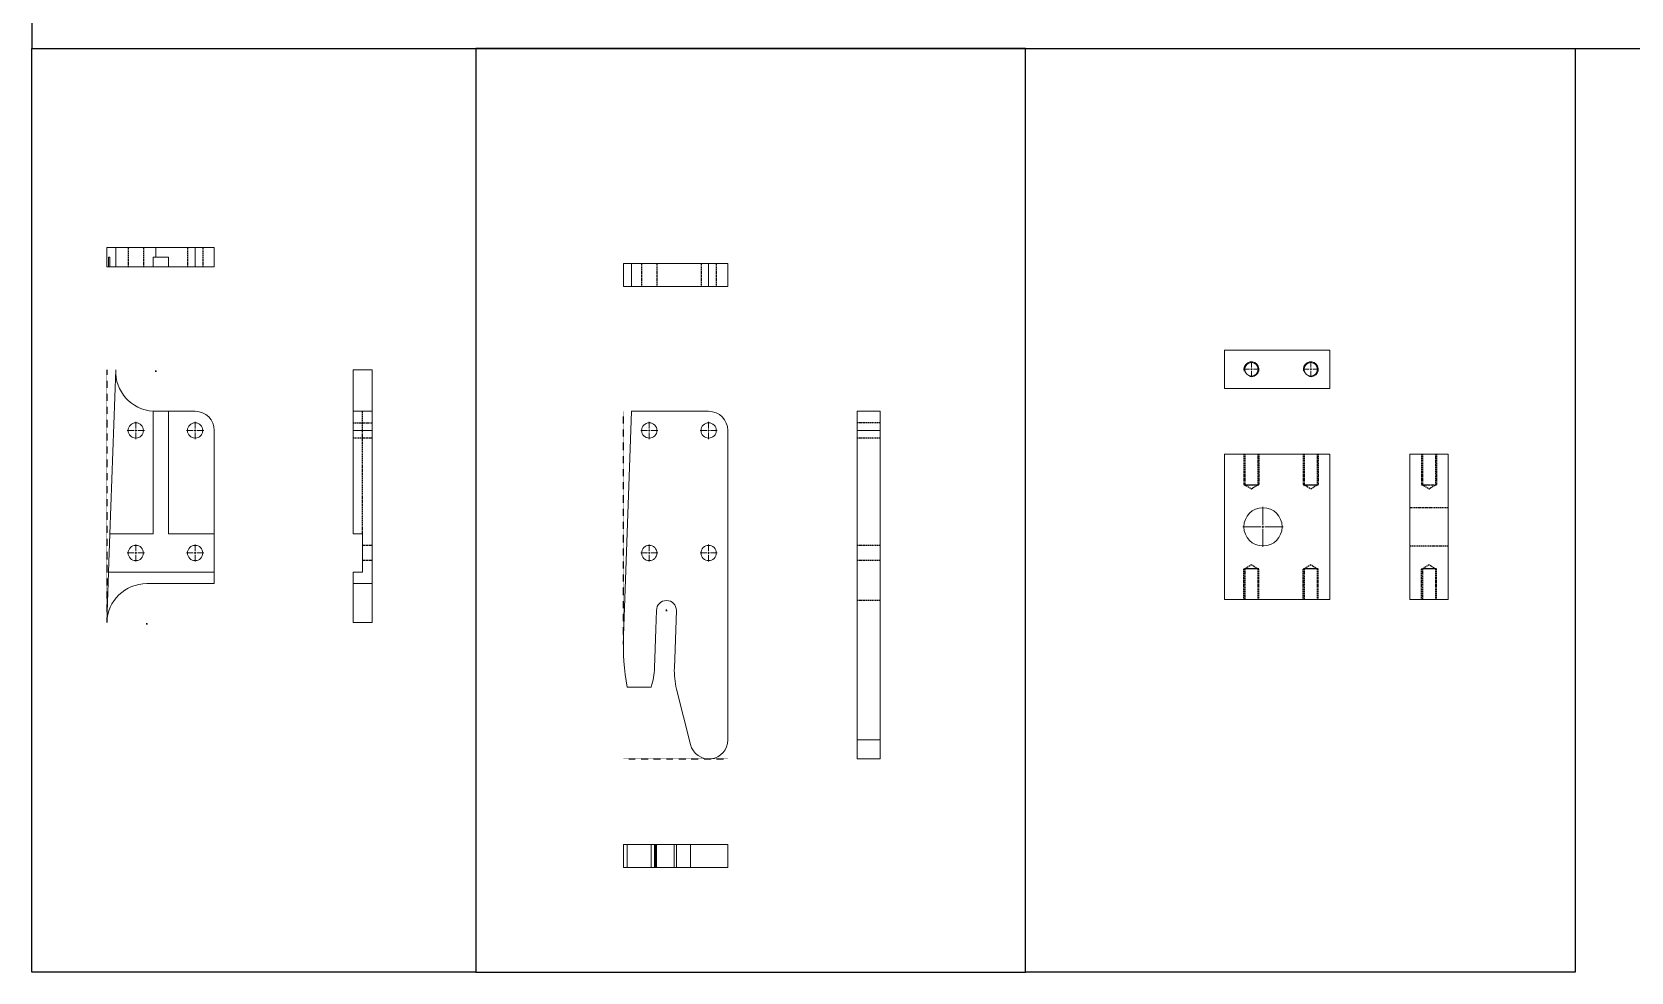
# Model space of a CAD drawing. Header units: millimetres. Extents: x -133 to 8217, y -787 to 7844.
# Drawn here: x -133 to 4042, y -787 to 1668 of the extents above; entities that cross this region are included whole.
import ezdxf

# ---------------------------------------------------------------- set-up
doc = ezdxf.new("R2010")
doc.units = ezdxf.units.MM
doc.header["$MEASUREMENT"] = 0
for name, pattern in [('CENTER2', [28.575, 19.05, -3.175, 3.175, -3.175]), ('DOT', [0.25, 0, -0.25]), ('HIDDEN2', [4.7625, 3.175, -1.5875])]:
    doc.linetypes.add(name, pattern=pattern)
for name, color, linetype in [('00_pen 0.35', 11, 'Continuous'), ('00_PEN_Breakline', 2, 'HIDDEN2'), ('00_PEN_Centerline', 56, 'CENTER2'), ('00_PEN_Dimensions&Text', 1, 'Continuous'), ('00_PEN_Dot', 40, 'DOT')]:
    doc.layers.add(name, color=color, linetype=linetype)

# ---------------------------------------------------------------- blocks, each defined once
blk = doc.blocks.new('SW_CENTERMARKSYMBOL_0')
at = {"color": 0, "linetype": 'Continuous', "lineweight": 0}
for p, q in [((-2.5, 0), (-11.25, 0)), ((0, 0), (-1.25, 0)), ((0, 2.5), (0, 11.25)), ((0, 0), (0, 1.25)), ((0, 0), (0, -1.25)), ((0, 0), (1.25, 0)), ((2.5, 0), (11.25, 0)), ((0, -2.5), (0, -11.25))]:
    blk.add_line(p, q, dxfattribs=at)
blk = doc.blocks.new('SW_CENTERMARKSYMBOL_1')
at = {"color": 0, "linetype": 'Continuous', "lineweight": 0}
for p, q in [((-2.5, 0), (-11.25, 0)), ((0, 0), (-1.25, 0)), ((0, 2.5), (0, 11.25)), ((0, 0), (0, 1.25)), ((0, 0), (0, -1.25)), ((0, 0), (1.25, 0)), ((2.5, 0), (11.25, 0)), ((0, -2.5), (0, -11.25))]:
    blk.add_line(p, q, dxfattribs=at)
blk = doc.blocks.new('SW_CENTERMARKSYMBOL_2')
at = {"color": 0, "linetype": 'Continuous', "lineweight": 0}
for p, q in [((-2.5, 0), (-11.25, 0)), ((0, 0), (-1.25, 0)), ((0, 2.5), (0, 11.25)), ((0, 0), (0, 1.25)), ((0, 0), (0, -1.25)), ((0, 0), (1.25, 0)), ((2.5, 0), (11.25, 0)), ((0, -2.5), (0, -11.25))]:
    blk.add_line(p, q, dxfattribs=at)
blk = doc.blocks.new('SW_CENTERMARKSYMBOL_3')
at = {"color": 0, "linetype": 'Continuous', "lineweight": 0}
for p, q in [((-2.5, 0), (-11.25, 0)), ((0, 0), (-1.25, 0)), ((0, 2.5), (0, 11.25)), ((0, 0), (0, 1.25)), ((0, 0), (0, -1.25)), ((0, 0), (1.25, 0)), ((2.5, 0), (11.25, 0)), ((0, -2.5), (0, -11.25))]:
    blk.add_line(p, q, dxfattribs=at)
blk = doc.blocks.new('SW_CENTERMARKSYMBOL_4')
at = {"color": 0, "linetype": 'Continuous', "lineweight": 0}
for p, q in [((-1, 0), (-4.5, 0)), ((0, 0), (-0.5, 0)), ((0, 1), (0, 4.5)), ((0, 0), (0, 0.5)), ((0, 0), (0, -0.5)), ((0, 0), (0.5, 0)), ((1, 0), (4.5, 0)), ((0, -1), (0, -4.5))]:
    blk.add_line(p, q, dxfattribs=at)
blk = doc.blocks.new('SW_CENTERMARKSYMBOL_5')
at = {"color": 0, "linetype": 'Continuous', "lineweight": 0}
for p, q in [((-1, 0), (-4.5, 0)), ((0, 0), (-0.5, 0)), ((0, 1), (0, 4.5)), ((0, 0), (0, 0.5)), ((0, 0), (0, -0.5)), ((0, 0), (0.5, 0)), ((1, 0), (4.5, 0)), ((0, -1), (0, -4.5))]:
    blk.add_line(p, q, dxfattribs=at)
blk = doc.blocks.new('SW_CENTERMARKSYMBOL_6')
at = {"color": 0, "linetype": 'Continuous', "lineweight": 0}
for p, q in [((-1, 0), (-4.5, 0)), ((0, 0), (-0.5, 0)), ((0, 1), (0, 4.5)), ((0, 0), (0, 0.5)), ((0, 0), (0, -0.5)), ((0, 0), (0.5, 0)), ((1, 0), (4.5, 0)), ((0, -1), (0, -4.5))]:
    blk.add_line(p, q, dxfattribs=at)
blk = doc.blocks.new('SW_CENTERMARKSYMBOL_7')
at = {"color": 0, "linetype": 'Continuous', "lineweight": 0}
for p, q in [((-1, 0), (-4.5, 0)), ((0, 0), (-0.5, 0)), ((0, 1), (0, 4.5)), ((0, 0), (0, 0.5)), ((0, 0), (0, -0.5)), ((0, 0), (0.5, 0)), ((1, 0), (4.5, 0)), ((0, -1), (0, -4.5))]:
    blk.add_line(p, q, dxfattribs=at)
blk = doc.blocks.new('SW_CENTERMARKSYMBOL_8')
at = {"color": 0, "linetype": 'Continuous', "lineweight": 0}
for p, q in [((-2.5, 0), (-10, 0)), ((0, 0), (-1.25, 0)), ((0, 2.5), (0, 10)), ((0, 0), (0, 1.25)), ((0, 0), (0, -1.25)), ((0, 0), (1.25, 0)), ((2.5, 0), (10, 0)), ((0, -2.5), (0, -10))]:
    blk.add_line(p, q, dxfattribs=at)
blk = doc.blocks.new('SW_CENTERMARKSYMBOL_9')
at = {"color": 0, "linetype": 'Continuous', "lineweight": 0}
for p, q in [((-2.5, 0), (-10, 0)), ((0, 0), (-1.25, 0)), ((0, 2.5), (0, 10)), ((0, 0), (0, 1.25)), ((0, 0), (0, -1.25)), ((0, 0), (1.25, 0)), ((2.5, 0), (10, 0)), ((0, -2.5), (0, -10))]:
    blk.add_line(p, q, dxfattribs=at)
blk = doc.blocks.new('SW_CENTERMARKSYMBOL_10')
at = {"color": 0, "linetype": 'Continuous', "lineweight": 0}
for p, q in [((0, 2.5), (0, 26.25)), ((-2.5, 0), (-26.25, 0)), ((0, 0), (-1.25, 0)), ((0, 0), (0, 1.25)), ((0, 0), (0, -1.25)), ((0, 0), (1.25, 0)), ((2.5, 0), (26.25, 0)), ((0, -2.5), (0, -26.25))]:
    blk.add_line(p, q, dxfattribs=at)

msp = doc.modelspace()

# ---------------------------------------------------------------- linework, layer by layer
at = {"layer": '00_pen 0.35', "linetype": 'Continuous', "lineweight": 15}
for p, q in [((62, 1054.6), (62, 1104.6)), ((85.5, 1104.6), (62, 1104.6)), ((85.5, 1054.6), (85.5, 1104.6)), ((190.4, 1104.6), (85.5, 1104.6)), ((190.4, 1079.6), (190.4, 1104.6)), ((293, 1104.6), (190.4, 1104.6)), ((293, 1054.6), (293, 1104.6)), ((343, 1104.6), (293, 1104.6)), ((343, 1054.6), (343, 1104.6)), ((66.6, 1054.6), (62, 1054.6)), ((70.2, 1079.6), (66.6, 1079.6)), ((66.6, 1079.6), (66.6, 1054.6)), ((66.6, 1054.6), (70.2, 1054.6)), ((70.2, 1079.6), (70.2, 1054.6)), ((85.5, 1054.6), (70.2, 1054.6)), ((183, 1054.6), (85.5, 1054.6)), ((190.4, 1079.6), (183, 1079.6)), ((183, 1079.6), (183, 1054.6)), ((183, 1054.6), (223, 1054.6)), ((223, 1079.6), (190.4, 1079.6)), ((223, 1079.6), (223, 1054.6)), ((293, 1054.6), (223, 1054.6)), ((343, 1054.6), (293, 1054.6)), ((1411, 1062.9), (1411, 1002.9)), ((1411, 1062.9), (1411.4, 1062.9)), ((1432.3, 1062.9), (1411.4, 1062.9)), ((1411.4, 1062.9), (1411.4, 1002.9)), ((1432.3, 1002.9), (1432.3, 1062.9)), ((1633.8, 1062.9), (1432.3, 1062.9)), ((1633.8, 1002.9), (1633.8, 1062.9)), ((1683.8, 1062.9), (1633.8, 1062.9)), ((1683.8, 1002.9), (1683.8, 1062.9)), ((1411, 1002.9), (1411.4, 1002.9)), ((1432.3, 1002.9), (1411.4, 1002.9)), ((1633.8, 1002.9), (1432.3, 1002.9)), ((1683.8, 1002.9), (1633.8, 1002.9)), ((2981, 836.6), (2981, 736.6)), ((3256, 836.6), (2981, 836.6)), ((3256, 736.6), (3256, 836.6)), ((85.5, 785.6), (70.2, 356.9)), ((705.2, 785.6), (755.2, 785.6)), ((705.2, 677.1), (705.2, 785.6)), ((755.2, 676.9), (755.2, 785.6)), ((2981, 736.6), (3256, 736.6)), ((183, 677.1), (183, 356.9)), ((223, 676.9), (190.4, 676.9)), ((223, 356.9), (223, 676.9)), ((293, 676.9), (223, 676.9)), ((730.2, 677.1), (705.2, 677.1)), ((705.2, 677.1), (705.2, 676.9)), ((705.2, 626.9), (705.2, 676.9)), ((705.2, 676.9), (755.2, 676.9)), ((730.2, 676.9), (730.2, 677.1)), ((755.2, 626.9), (755.2, 676.9)), ((1432.3, 676.9), (1411.4, 90.2)), ((1633.8, 676.9), (1432.3, 676.9)), ((2021.4, 626.9), (2021.4, 676.9)), ((2021.4, 676.9), (2081.4, 676.9)), ((2081.4, 626.9), (2081.4, 676.9)), ((343, 356.9), (343, 626.9)), ((705.2, 356.9), (705.2, 626.9)), ((705.2, 626.9), (755.2, 626.9)), ((755.2, 226.9), (755.2, 626.9)), ((1683.8, -181.5), (1683.8, 626.9)), ((2021.4, -181.5), (2021.4, 626.9)), ((2021.4, 626.9), (2081.4, 626.9)), ((2081.4, -181.5), (2081.4, 626.9)), ((2981, 565.2), (3256, 565.2)), ((2981, 565.2), (2981, 185.2)), ((3256, 565.2), (3256, 185.2)), ((3464.9, 565.2), (3464.9, 185.2)), ((3464.9, 565.2), (3564.9, 565.2)), ((3564.9, 565.2), (3564.9, 185.2)), ((70.2, 356.9), (66.6, 256.9)), ((183, 356.9), (70.2, 356.9)), ((343, 356.9), (223, 356.9)), ((343, 256.9), (343, 356.9)), ((730.2, 356.9), (705.2, 356.9)), ((730.2, 256.9), (730.2, 356.9)), ((66.6, 256.9), (62, 125.6)), ((66.6, 256.9), (343, 256.9)), ((343, 226.9), (343, 256.9)), ((705.2, 226.9), (705.2, 256.9)), ((730.2, 256.9), (705.2, 256.9)), ((166.9, 226.9), (343, 226.9)), ((705.2, 226.9), (755.2, 226.9)), ((705.2, 125.6), (705.2, 226.9)), ((755.2, 125.6), (755.2, 226.9)), ((2981, 185.2), (3256, 185.2)), ((3464.9, 185.2), (3564.9, 185.2)), ((705.2, 125.6), (755.2, 125.6)), ((1495.8, 107.9), (1497.6, 156.9)), ((1549.6, 156.9), (1547.8, 106)), ((1494.1, 57.9), (1495.8, 107.9)), ((1547.8, 106), (1546, 56.1)), ((1492.2, 6.9), (1494, 56.9)), ((1494, 56.9), (1494.1, 57.9)), ((1546, 55.1), (1544.2, 6.9)), ((1546, 56.1), (1546, 55.1)), ((1420.8, -43.1), (1484, -43.1)), ((1550.1, -48.7), (1586.3, -193.5)), ((2021.4, -230.9), (2021.4, -181.5)), ((2021.4, -181.5), (2081.4, -181.5)), ((2081.4, -230.9), (2081.4, -181.5)), ((2021.4, -230.9), (2081.4, -230.9)), ((1411, -454.5), (1411, -514.5)), ((1420.8, -454.5), (1411, -454.5)), ((1420.8, -514.5), (1420.8, -454.5)), ((1420.8, -454.5), (1484, -454.5)), ((1484, -454.5), (1484, -514.5)), ((1484, -454.5), (1492.2, -454.5)), ((1492.2, -454.5), (1492.2, -514.5)), ((1492.2, -454.5), (1494, -454.5)), ((1494, -514.5), (1494, -454.5)), ((1494, -454.5), (1494.1, -454.5)), ((1494.1, -454.5), (1494.1, -514.5)), ((1494.1, -454.5), (1495.8, -454.5)), ((1495.8, -514.5), (1495.8, -454.5)), ((1495.8, -454.5), (1497.6, -454.5)), ((1497.6, -454.5), (1497.6, -514.5)), ((1497.6, -454.5), (1544.1, -454.5)), ((1544.1, -454.5), (1544.1, -514.5)), ((1544.1, -454.5), (1550.1, -454.5)), ((1550.1, -454.5), (1550.1, -514.5)), ((1550.1, -454.5), (1586.3, -454.5)), ((1586.3, -454.5), (1586.3, -514.5)), ((1586.3, -454.5), (1683.8, -454.5)), ((1683.8, -454.5), (1683.8, -514.5)), ((1420.8, -514.5), (1411, -514.5)), ((1420.8, -514.5), (1484, -514.5)), ((1484, -514.5), (1492.2, -514.5)), ((1492.2, -514.5), (1494, -514.5)), ((1494, -514.5), (1494.1, -514.5)), ((1494.1, -514.5), (1495.8, -514.5)), ((1495.8, -514.5), (1497.6, -514.5)), ((1497.6, -514.5), (1544.1, -514.5)), ((1544.1, -514.5), (1550.1, -514.5)), ((1550.1, -514.5), (1586.3, -514.5)), ((1586.3, -514.5), (1683.8, -514.5))]:
    msp.add_line(p, q, dxfattribs=at)
for centre, radius in [((3051, 786.6), 17.5), ((3206, 786.6), 17.5), ((138, 626.9), 20), ((293, 626.9), 20), ((1478.8, 626.9), 20), ((1633.8, 626.9), 20), ((3081.2, 375.2), 50), ((138, 306.9), 20), ((293, 306.9), 20), ((1478.8, 306.9), 20), ((1633.8, 306.9), 20)]:
    msp.add_circle(centre, radius, dxfattribs=at)
for centre, radius, start, end in [((3051, 786.6), 19.5, 255, 195), ((3051, 786.6), 19.5, 255, 195), ((3206, 786.6), 19.5, 255, 195), ((3206, 786.6), 19.5, 255, 195), ((190.4, 781.9), 105, 177.9583, 265.9741), ((190.4, 781.9), 105, 265.9741, 270), ((293, 626.9), 50, 0, 90), ((1633.8, 626.9), 50, 0, 90), ((166.9, 121.9), 105, 90, 177.9583), ((1523.6, 156.9), 26, 0, 180), ((2043.8, 67.6), 632.8, 177.9583, 190.0785), ((1292.4, 14.1), 200, 343.3847, 357.9583), ((1744.1, -0.2), 200, 177.9583, 194.0362), ((1634.3, -181.5), 49.5, 194.0362, 0)]:
    msp.add_arc(centre, radius, start, end, dxfattribs=at)
at = {"layer": '00_PEN_Breakline'}
for p, q in [((118, 1104.6), (118, 1054.6)), ((158, 1104.6), (158, 1054.6)), ((273, 1104.6), (273, 1054.6)), ((313, 1104.6), (313, 1054.6)), ((1458.8, 1062.9), (1458.8, 1002.9)), ((1498.8, 1062.9), (1498.8, 1002.9)), ((1613.8, 1062.9), (1613.8, 1002.9)), ((1653.8, 1062.9), (1653.8, 1002.9)), ((730.2, 356.9), (730.2, 676.9)), ((705.2, 646.9), (755.2, 646.9)), ((2081.4, 646.9), (2021.4, 646.9)), ((755.2, 606.9), (705.2, 606.9)), ((2081.4, 606.9), (2021.4, 606.9)), ((3031.5, 565.2), (3031.5, 485.2)), ((3033.5, 565.2), (3033.5, 485.2)), ((3068.5, 485.2), (3068.5, 565.2)), ((3070.5, 565.2), (3070.5, 485.2)), ((3186.5, 565.2), (3186.5, 485.2)), ((3188.5, 565.2), (3188.5, 485.2)), ((3223.5, 485.2), (3223.5, 565.2)), ((3225.5, 565.2), (3225.5, 485.2)), ((3495.4, 565.2), (3495.4, 485.2)), ((3495.4, 565.2), (3495.4, 485.2)), ((3497.4, 565.2), (3497.4, 485.2)), ((3532.4, 485.2), (3532.4, 565.2)), ((3534.4, 565.2), (3534.4, 485.2)), ((3534.4, 565.2), (3534.4, 485.2)), ((3031.5, 485.2), (3070.5, 485.2)), ((3033.5, 485.2), (3068.5, 485.2)), ((3033.5, 485.2), (3051, 474.7)), ((3051, 474.7), (3068.5, 485.2)), ((3186.5, 485.2), (3225.5, 485.2)), ((3188.5, 485.2), (3223.5, 485.2)), ((3188.5, 485.2), (3206, 474.7)), ((3206, 474.7), (3223.5, 485.2)), ((3495.4, 485.2), (3534.4, 485.2)), ((3495.4, 485.2), (3534.4, 485.2)), ((3497.4, 485.2), (3514.9, 485.2)), ((3497.4, 485.2), (3514.9, 474.7)), ((3514.9, 485.2), (3532.4, 485.2)), ((3514.9, 474.7), (3532.4, 485.2)), ((3564.9, 425.2), (3464.9, 425.2)), ((755.2, 326.9), (730.2, 326.9)), ((2081.4, 326.9), (2021.4, 326.9)), ((3464.9, 325.2), (3564.9, 325.2)), ((755.2, 286.9), (730.2, 286.9)), ((2081.4, 286.9), (2021.4, 286.9)), ((3031.5, 185.2), (3031.5, 265.2)), ((3070.5, 265.2), (3031.5, 265.2)), ((3051, 275.7), (3033.5, 265.2)), ((3068.5, 265.2), (3033.5, 265.2)), ((3033.5, 265.2), (3033.5, 185.2)), ((3068.5, 265.2), (3051, 275.7)), ((3068.5, 185.2), (3068.5, 265.2)), ((3070.5, 185.2), (3070.5, 265.2)), ((3186.5, 185.2), (3186.5, 265.2)), ((3225.5, 265.2), (3186.5, 265.2)), ((3206, 275.7), (3188.5, 265.2)), ((3223.5, 265.2), (3188.5, 265.2)), ((3188.5, 265.2), (3188.5, 185.2)), ((3223.5, 265.2), (3206, 275.7)), ((3223.5, 185.2), (3223.5, 265.2)), ((3225.5, 185.2), (3225.5, 265.2)), ((3495.4, 185.2), (3495.4, 265.2)), ((3534.4, 265.2), (3495.4, 265.2)), ((3495.4, 185.2), (3495.4, 265.2)), ((3534.4, 265.2), (3495.4, 265.2)), ((3514.9, 275.7), (3497.4, 265.2)), ((3532.4, 265.2), (3497.4, 265.2)), ((3497.4, 265.2), (3497.4, 185.2)), ((3532.4, 265.2), (3514.9, 275.7)), ((3532.4, 185.2), (3532.4, 265.2)), ((3534.4, 185.2), (3534.4, 265.2)), ((3534.4, 185.2), (3534.4, 265.2)), ((2081.4, 182.9), (2021.4, 182.9))]:
    msp.add_line(p, q, dxfattribs=at)
at = {"layer": '00_PEN_Dimensions&Text'}
for p, q in [((188.4, 781.9), (192.4, 781.9)), ((190.4, 779.9), (190.4, 783.9)), ((1521.6, 156.9), (1525.6, 156.9)), ((1523.6, 154.9), (1523.6, 158.9)), ((164.9, 121.9), (168.9, 121.9)), ((166.9, 119.9), (166.9, 123.9))]:
    msp.add_line(p, q, dxfattribs=at)
for points in [[(-133.1, 1624.5), (8217.4, 1624.5), (8217.4, 7844.3), (-133.1, 7844.3)], [(-133.1, 1624.5), (1025.5, 1624.5), (1025.5, -787.5), (-133.1, -787.5)], [(2460.9, 1624.5), (1025.5, 1624.5), (1025.5, -787.5), (2460.9, -787.5)], [(2460.9, 1624.5), (3896.2, 1624.5), (3896.2, -787.5), (2460.9, -787.5)]]:
    msp.add_lwpolyline(points, close=True, dxfattribs=at)
at = {"layer": '00_PEN_Dot'}
for p, q in [((62, 785.6), (62, 125.6)), ((1411, 67.6), (1411, 676.9)), ((1411, -230.9), (1683.8, -230.9))]:
    msp.add_line(p, q, dxfattribs=at)

# ---------------------------------------------------------------- block references
at = {"layer": '00_PEN_Centerline', "linetype": 'Continuous', "lineweight": 0}
for name, p, xscale, yscale, zscale in [('SW_CENTERMARKSYMBOL_8', (3051, 786.6), 2, 2, 2), ('SW_CENTERMARKSYMBOL_9', (3206, 786.6), 2, 2, 2), ('SW_CENTERMARKSYMBOL_3', (138, 626.9), 2, 2, 2), ('SW_CENTERMARKSYMBOL_0', (293, 626.9), 2, 2, 2), ('SW_CENTERMARKSYMBOL_7', (1478.8, 626.9), 5, 5, 5), ('SW_CENTERMARKSYMBOL_4', (1633.8, 626.9), 5, 5, 5), ('SW_CENTERMARKSYMBOL_10', (3081.2, 375.2), 2, 2, 2), ('SW_CENTERMARKSYMBOL_2', (138, 306.9), 2, 2, 2), ('SW_CENTERMARKSYMBOL_1', (293, 306.9), 2, 2, 2), ('SW_CENTERMARKSYMBOL_6', (1478.8, 306.9), 5, 5, 5), ('SW_CENTERMARKSYMBOL_5', (1633.8, 306.9), 5, 5, 5)]:
    msp.add_blockref(name, p, dxfattribs=dict(at, xscale=xscale, yscale=yscale, zscale=zscale))

doc.saveas('drawing.dxf')
